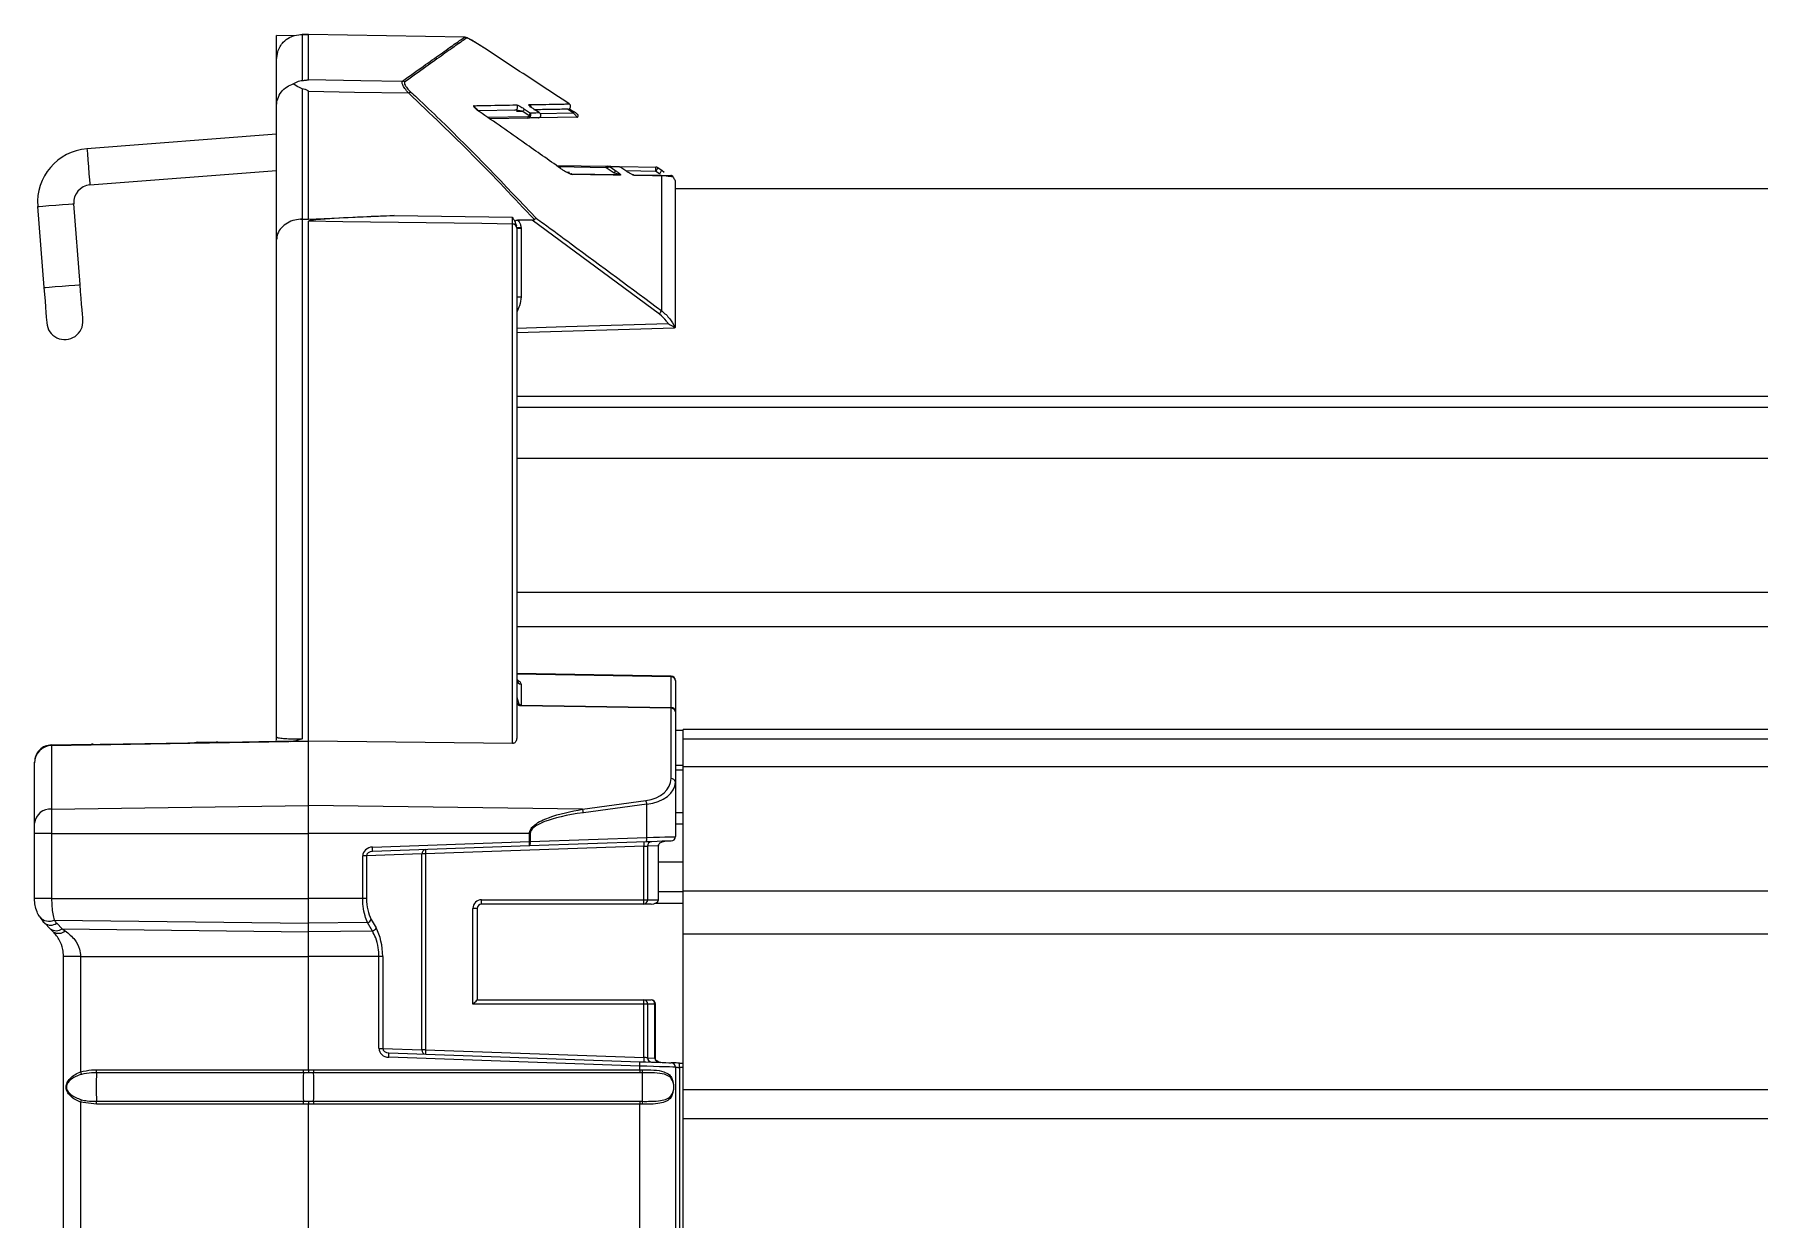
# Model space of a CAD drawing. Extents: x 7 to 135, y 1 to 99.
# Drawn here: x 79.42 to 85.37, y 45.43 to 49.52 of the extents above; entities that cross this region are included whole.
import ezdxf

# ---------------------------------------------------------------- set-up
doc = ezdxf.new("R2010")
doc.units = 0
doc.header["$MEASUREMENT"] = 0
doc.layers.add('OBJECT', color=7, linetype='CONTINUOUS')

msp = doc.modelspace()

# ---------------------------------------------------------------- linework, layer by layer
at = {"layer": 'OBJECT'}
for p, q in [((80.32, 49.5148), (80.257, 49.5159)), ((80.257, 49.457), (80.257, 49.5159)), ((80.367, 49.5198), (80.3453, 49.5194)), ((80.3454, 49.5193), (80.367, 49.5196)), ((80.3454, 49.5193), (80.3454, 49.3613)), ((80.905, 49.5104), (80.367, 49.5198)), ((80.367, 49.5196), (80.367, 49.5198)), ((80.367, 49.3641), (80.367, 49.5196)), ((80.9043, 49.5103), (80.367, 49.5196)), ((80.257, 49.4332), (80.261, 49.4598)), ((80.257, 49.4332), (80.257, 49.457)), ((80.257, 49.2758), (80.257, 49.4332)), ((80.3454, 49.3326), (80.3454, 48.8833)), ((80.367, 48.8834), (80.367, 49.3227)), ((80.257, 48.8127), (80.257, 49.2758)), ((81.0788, 49.2589), (80.955, 49.2567)), ((81.1064, 49.2544), (81.0836, 49.254)), ((81.1282, 49.2397), (81.1064, 49.2544)), ((81.1273, 49.2778), (81.1305, 49.2778)), ((81.2797, 49.2494), (81.2605, 49.2621)), ((81.2608, 49.2621), (81.2607, 49.2621)), ((81.266, 49.2804), (81.2661, 49.2804)), ((80.9847, 49.2342), (81.1233, 49.2367)), ((81.1234, 49.2317), (80.9917, 49.2294)), ((81.1233, 49.2367), (81.1234, 49.2317)), ((81.292, 49.2346), (81.1592, 49.2323)), ((81.1656, 49.2474), (81.2797, 49.2494)), ((80.257, 49.1763), (79.603, 49.1254)), ((79.6127, 49.0008), (80.257, 49.0509)), ((81.2211, 49.0685), (81.3937, 49.0654)), ((81.3936, 49.0604), (81.2284, 49.0633)), ((81.2578, 49.0448), (81.2664, 49.0447)), ((81.271, 49.0396), (81.2711, 49.0396)), ((81.2711, 49.0396), (81.437, 49.0367)), ((81.4209, 49.042), (81.3936, 49.0604)), ((81.4407, 49.0634), (81.4401, 49.0637)), ((81.4437, 49.0646), (81.5645, 49.0625)), ((81.5645, 49.0475), (81.4614, 49.0493)), ((81.485, 49.0358), (81.5799, 49.0342)), ((81.5773, 49.039), (81.5645, 49.0475)), ((81.5724, 49.0599), (81.5852, 49.0514)), ((81.5852, 49.0514), (81.5931, 49.0448)), ((81.5852, 48.5666), (81.5852, 49.0324)), ((81.6249, 49.0286), (81.6249, 49.0286)), ((81.632, 48.511), (81.632, 49.0144)), ((96.649, 48.988), (81.632, 48.988)), ((79.4329, 48.9266), (79.4547, 48.6475)), ((79.5793, 48.6572), (79.5576, 48.9363)), ((80.3393, 48.8828), (80.3402, 48.8829)), ((80.3402, 48.8829), (80.3454, 48.883)), ((80.3454, 48.883), (80.367, 48.8834)), ((80.3454, 48.8833), (80.367, 48.8834)), ((80.3454, 48.883), (80.3454, 47.091)), ((80.367, 48.8834), (80.6626, 48.895)), ((80.367, 47.0829), (80.367, 48.8757)), ((80.6626, 48.895), (81.0702, 48.8895)), ((81.0702, 47.0748), (81.0702, 48.8661)), ((81.085, 48.8531), (81.0838, 48.8601)), ((81.085, 48.8523), (81.085, 48.8531)), ((81.085, 48.8523), (81.085, 47.0928)), ((81.085, 48.8523), (81.0997, 48.8523)), ((81.1384, 48.8796), (81.0878, 48.8799)), ((81.0997, 48.8537), (81.0997, 48.8523)), ((81.0997, 48.8523), (81.0997, 48.6151)), ((81.5773, 48.5558), (81.1384, 48.8796)), ((80.257, 47.0973), (80.257, 48.8127)), ((81.085, 48.6151), (81.0997, 48.6151)), ((81.085, 48.4916), (81.6293, 48.5084)), ((81.63, 48.5092), (81.631, 48.509)), ((95.9417, 48.2717), (81.085, 48.2717)), ((95.941, 48.233), (81.085, 48.233)), ((95.963, 48.058), (81.085, 48.058)), ((96.374, 47.5956), (81.085, 47.5956)), ((96.649, 47.4773), (81.085, 47.4773)), ((81.6172, 47.3066), (81.085, 47.3159)), ((81.6172, 47.3049), (81.085, 47.3138)), ((81.6172, 47.3049), (81.6172, 47.3066)), ((81.6172, 47.1986), (81.6172, 47.3049)), ((81.632, 47.2916), (81.632, 47.2906)), ((81.0997, 47.2796), (81.0997, 47.2068)), ((81.632, 47.2906), (81.632, 47.1843)), ((81.0997, 47.2046), (81.0997, 47.2068)), ((81.0997, 47.2068), (81.6172, 47.1986)), ((81.6172, 47.1964), (81.0997, 47.2046)), ((81.6172, 46.9539), (81.6172, 47.1964)), ((81.632, 47.1843), (81.632, 46.9417)), ((81.659, 47.119), (81.632, 47.119)), ((96.639, 47.1231), (81.659, 47.1231)), ((81.659, 47.0895), (81.659, 47.1231)), ((79.4809, 47.0675), (80.367, 47.0829)), ((79.4809, 47.0699), (79.6191, 47.0724)), ((79.4809, 47.0699), (79.4809, 47.0675)), ((79.4809, 47.0675), (79.4809, 46.8487)), ((79.9507, 47.0759), (79.6528, 47.0707)), ((79.9843, 47.0787), (80.0491, 47.0799)), ((80.252, 47.0812), (80.0828, 47.0783)), ((80.257, 47.0814), (80.252, 47.0812)), ((80.257, 47.0817), (80.257, 47.0814)), ((80.3037, 47.0818), (80.367, 47.0829)), ((80.3154, 47.0827), (80.3037, 47.0818)), ((80.3154, 47.0827), (80.367, 47.0829)), ((80.367, 46.8612), (80.367, 47.0829)), ((81.0702, 47.0748), (80.367, 47.0829)), ((96.639, 47.0895), (81.659, 47.0895)), ((81.659, 46.9946), (81.659, 47.0895)), ((79.422, 47.0078), (79.422, 47.0099)), ((79.422, 46.8002), (79.422, 47.0078)), ((81.659, 46.9993), (81.632, 46.9993)), ((96.639, 46.9946), (81.659, 46.9946)), ((81.659, 46.5655), (81.659, 46.9946)), ((81.659, 46.9832), (81.632, 46.9832)), ((81.632, 46.9417), (81.632, 46.7534)), ((81.3118, 46.8479), (81.5305, 46.8776)), ((79.4809, 46.8487), (80.367, 46.8612)), ((79.4809, 46.8487), (79.4809, 46.7642)), ((80.367, 46.7642), (80.367, 46.8612)), ((81.3118, 46.8479), (80.367, 46.8612)), ((81.5335, 46.8655), (81.3147, 46.8358)), ((81.5335, 46.7504), (81.5335, 46.8655)), ((81.659, 46.8352), (81.632, 46.8352)), ((79.422, 46.7642), (79.422, 46.8002)), ((79.4809, 46.7642), (79.422, 46.7642)), ((79.422, 46.5396), (79.422, 46.7642)), ((79.4809, 46.7642), (79.4809, 46.5396)), ((79.4809, 46.7642), (80.367, 46.7642)), ((81.1288, 46.7642), (80.367, 46.7642)), ((80.367, 46.5396), (80.367, 46.7642)), ((81.1317, 46.7642), (81.1288, 46.7642)), ((81.1288, 46.7363), (81.1288, 46.7642)), ((81.1317, 46.7642), (81.1317, 46.7363)), ((81.632, 46.7978), (81.659, 46.7978)), ((80.5875, 46.7174), (81.1288, 46.7363)), ((81.129, 46.7213), (80.5878, 46.7024)), ((81.5235, 46.7201), (80.7706, 46.6938)), ((81.1288, 46.7363), (81.1317, 46.7363)), ((81.5308, 46.7354), (81.129, 46.7213)), ((81.1317, 46.7363), (81.5335, 46.7504)), ((81.5235, 46.5359), (81.5235, 46.7201)), ((81.5738, 46.7223), (81.5362, 46.721)), ((81.5362, 46.721), (81.5362, 46.5359)), ((81.5738, 46.5359), (81.5738, 46.7223)), ((80.5539, 46.5396), (80.5539, 46.6872)), ((80.5668, 46.6872), (80.5539, 46.6872)), ((80.7578, 46.6938), (80.5668, 46.6872)), ((80.5668, 46.6872), (80.5668, 46.5396)), ((80.7578, 46.018), (80.7578, 46.6938)), ((80.7706, 46.6938), (80.7578, 46.6938)), ((80.7706, 46.6938), (80.7706, 46.018)), ((81.659, 46.6659), (81.5738, 46.6659)), ((79.4809, 46.5396), (79.422, 46.5396)), ((79.4809, 46.5396), (80.367, 46.5396)), ((80.367, 46.4548), (80.367, 46.5396)), ((80.5539, 46.5396), (80.367, 46.5396)), ((80.5668, 46.5396), (80.5539, 46.5396)), ((81.5232, 46.5209), (80.9638, 46.5209)), ((80.964, 46.5359), (81.5235, 46.5359)), ((81.5481, 46.5209), (81.5232, 46.5209)), ((81.5235, 46.5359), (81.5362, 46.5359)), ((81.5362, 46.5359), (81.5738, 46.5359)), ((81.659, 46.523), (81.5611, 46.523)), ((81.659, 46.563), (81.5738, 46.563)), ((96.639, 46.5655), (81.659, 46.5655)), ((81.659, 46.417), (81.659, 46.5655)), ((79.4899, 46.4656), (80.367, 46.4548)), ((80.5834, 46.4679), (80.6, 46.4384)), ((80.934, 46.1759), (80.934, 46.5059)), ((80.9488, 46.5059), (80.934, 46.5059)), ((80.9488, 46.5059), (80.9488, 46.1909)), ((79.4764, 46.4355), (79.4571, 46.4548)), ((79.4985, 46.4548), (79.5177, 46.4355)), ((79.5177, 46.4355), (80.367, 46.4251)), ((79.5177, 46.4355), (79.5282, 46.4283)), ((80.5706, 46.4573), (80.367, 46.4548)), ((80.367, 46.4251), (80.367, 46.4548)), ((80.5872, 46.4278), (80.367, 46.4251)), ((80.367, 46.3402), (80.367, 46.4251)), ((80.5872, 46.4278), (80.5706, 46.4573)), ((96.639, 46.417), (81.659, 46.417)), ((81.659, 45.88), (81.659, 46.417)), ((79.5809, 46.3402), (79.522, 46.3402)), ((79.522, 44.2396), (79.522, 46.3402)), ((79.5809, 46.3402), (80.367, 46.3402)), ((79.5809, 46.3402), (79.5809, 45.9424)), ((80.6099, 46.3402), (80.367, 46.3402)), ((80.367, 45.949), (80.367, 46.3402)), ((80.6228, 46.3402), (80.6099, 46.3402)), ((80.6099, 46.0227), (80.6099, 46.3402)), ((80.6228, 46.3402), (80.6228, 46.0227)), ((81.5235, 46.1759), (80.934, 46.1759)), ((80.9488, 46.1909), (81.5232, 46.1909)), ((81.5232, 46.1909), (81.5481, 46.1909)), ((81.5235, 45.9917), (81.5235, 46.1759)), ((81.5362, 46.1759), (81.5235, 46.1759)), ((81.5362, 46.1759), (81.5362, 45.9908)), ((81.561, 46.1759), (81.5362, 46.1759)), ((81.561, 45.9899), (81.561, 46.1759)), ((81.561, 46.1759), (81.5631, 46.1759)), ((81.5631, 45.9899), (81.5631, 46.1759)), ((80.6099, 46.0227), (80.6228, 46.0227)), ((80.6228, 46.0227), (80.7578, 46.018)), ((81.5092, 45.9622), (80.6435, 45.9924)), ((80.6438, 46.0074), (81.5094, 45.9772)), ((80.7706, 46.018), (80.7578, 46.018)), ((80.7706, 46.018), (81.5235, 45.9917)), ((81.5362, 45.9908), (81.561, 45.9899)), ((81.561, 45.9899), (81.5631, 45.9899)), ((80.3494, 45.9392), (79.6358, 45.9392)), ((79.6359, 45.9491), (80.3495, 45.9491)), ((80.367, 45.9392), (80.3494, 45.9392)), ((80.3495, 45.9491), (80.367, 45.949)), ((80.367, 45.949), (80.3844, 45.9491)), ((80.3846, 45.9392), (80.367, 45.9392)), ((80.3844, 45.9491), (81.5092, 45.9491)), ((81.5093, 45.9392), (80.3846, 45.9392)), ((81.5092, 45.9491), (81.5092, 45.9622)), ((81.5092, 45.9491), (81.5174, 45.9491)), ((81.5182, 45.9393), (81.5093, 45.9392)), ((81.632, 45.9584), (81.632, 44.2396)), ((81.6465, 45.9724), (81.659, 45.972)), ((81.6465, 45.9574), (81.6465, 44.1301)), ((81.659, 45.957), (81.6465, 45.9574)), ((96.639, 45.88), (81.659, 45.88)), ((81.659, 45.78), (81.659, 45.88)), ((79.5809, 45.8374), (79.5809, 45.3424)), ((79.6359, 45.8308), (79.5809, 45.8374)), ((79.6358, 45.8406), (80.3494, 45.8406)), ((80.3495, 45.8308), (79.6359, 45.8308)), ((80.3494, 45.8406), (80.367, 45.8406)), ((80.367, 45.8308), (80.3495, 45.8308)), ((80.367, 45.8406), (80.3846, 45.8406)), ((80.3844, 45.8308), (80.367, 45.8308)), ((80.367, 45.349), (80.367, 45.8308)), ((81.5092, 45.8308), (80.3844, 45.8308)), ((80.3846, 45.8406), (81.5093, 45.8406)), ((81.5092, 45.3491), (81.5092, 45.8308)), ((81.5174, 45.8307), (81.5092, 45.8308)), ((81.5093, 45.8406), (81.5182, 45.8406)), ((96.639, 45.78), (81.659, 45.78)), ((81.659, 45.28), (81.659, 45.78))]:
    msp.add_line(p, q, dxfattribs=at)
at = {"layer": 'OBJECT', "flags": 128}
for points in [[(80.367, 49.3641), (80.547, 49.3613), (80.6915, 49.3591)], [(80.7124, 49.3174), (80.5257, 49.3203), (80.367, 49.3227)], [(80.956, 49.2548), (80.956, 49.2548), (80.9557, 49.2545)], [(81.1064, 49.2544), (81.1074, 49.2558), (81.1083, 49.2571), (81.1091, 49.2584), (81.1099, 49.2595), (81.1106, 49.2605), (81.1112, 49.2614), (81.1116, 49.262), (81.1119, 49.2625)], [(81.1119, 49.2625), (81.1285, 49.2513), (81.1307, 49.2498)], [(81.1621, 49.2504), (81.1455, 49.2615), (81.1432, 49.263)], [(81.2663, 49.2641), (81.2706, 49.2613), (81.2823, 49.2535)], [(81.1282, 49.2397), (81.1289, 49.2394), (81.1295, 49.2391), (81.1302, 49.2388), (81.1308, 49.2385), (81.1313, 49.2383), (81.1318, 49.2381), (81.1321, 49.2379), (81.1324, 49.2378)], [(81.2797, 49.2494), (81.2803, 49.2503), (81.2808, 49.2511), (81.2813, 49.2519), (81.2817, 49.2525), (81.2821, 49.253), (81.2823, 49.2534), (81.2824, 49.2536), (81.2823, 49.2535)], [(79.603, 49.1254), (79.6034, 49.1207), (79.6045, 49.1072), (79.606, 49.087), (79.6079, 49.0631), (79.6097, 49.0393), (79.6113, 49.019), (79.6124, 49.0055), (79.6127, 49.0008)], [(81.3936, 49.0604), (81.3936, 49.0614), (81.3936, 49.0624), (81.3936, 49.0632), (81.3936, 49.064), (81.3936, 49.0646), (81.3937, 49.0651), (81.3937, 49.0653), (81.3937, 49.0654)], [(81.4066, 49.0634), (81.4232, 49.0521), (81.4263, 49.05)], [(81.4209, 49.042), (81.4218, 49.0433), (81.4227, 49.0447), (81.4236, 49.0459), (81.4243, 49.0471), (81.425, 49.0481), (81.4256, 49.0489), (81.426, 49.0496), (81.4263, 49.05)], [(81.4611, 49.0494), (81.4445, 49.0606), (81.4412, 49.0628)], [(81.5773, 49.039), (81.579, 49.0416), (81.5807, 49.0441), (81.5822, 49.0464), (81.5834, 49.0484), (81.5844, 49.0499), (81.585, 49.051), (81.5853, 49.0514), (81.5852, 49.0514)], [(79.4329, 48.9266), (79.4377, 48.927), (79.4512, 48.9281), (79.4714, 48.9296), (79.4953, 48.9315), (79.5191, 48.9333), (79.5393, 48.9349), (79.5528, 48.936), (79.5576, 48.9363)], [(81.0702, 48.8661), (80.965, 48.8676), (80.4851, 48.8741), (80.367, 48.8757)], [(79.4547, 48.6475), (79.4594, 48.6478), (79.4729, 48.6489), (79.4931, 48.6505), (79.517, 48.6523), (79.5408, 48.6542), (79.561, 48.6557), (79.5745, 48.6568), (79.5793, 48.6572)], [(79.4547, 48.6475), (79.4565, 48.6236), (79.4583, 48.6007), (79.4599, 48.5796), (79.4614, 48.5611), (79.4626, 48.5459), (79.4634, 48.5346), (79.464, 48.5277), (79.4642, 48.5253)], [(79.5888, 48.535), (79.5886, 48.5374), (79.5881, 48.5443), (79.5872, 48.5556), (79.586, 48.5708), (79.5846, 48.5893), (79.5829, 48.6104), (79.5811, 48.6333), (79.5793, 48.6572)], [(81.085, 48.5069), (81.2546, 48.5122), (81.6069, 48.5231)], [(81.5235, 46.7201), (81.5266, 46.7203), (81.5295, 46.7205), (81.5321, 46.7207), (81.5344, 46.7209), (81.5362, 46.721)], [(81.6175, 46.7384), (81.6154, 46.7383), (81.6093, 46.7381), (81.5994, 46.7378), (81.586, 46.7373), (81.5697, 46.7367), (81.5511, 46.7361), (81.5308, 46.7354)], [(81.5335, 46.7504), (81.5565, 46.7511), (81.5777, 46.7517), (81.5962, 46.7523), (81.6114, 46.7528), (81.6227, 46.7531), (81.6296, 46.7533), (81.632, 46.7534)], [(79.4868, 46.4251), (79.4833, 46.4286), (79.4798, 46.4321), (79.4764, 46.4355)], [(81.5362, 45.9908), (81.5344, 45.9909), (81.5321, 45.9911), (81.5295, 45.9913), (81.5266, 45.9915), (81.5235, 45.9917)], [(81.632, 45.9584), (81.6296, 45.9585), (81.6227, 45.9587), (81.6114, 45.9591), (81.5961, 45.9595), (81.5776, 45.9601), (81.5563, 45.9608), (81.5332, 45.9615), (81.5092, 45.9622)], [(81.5094, 45.9772), (81.5306, 45.9765), (81.5509, 45.9757), (81.5696, 45.9751), (81.586, 45.9745), (81.5994, 45.9741), (81.6093, 45.9737), (81.6154, 45.9735), (81.6175, 45.9734)], [(81.6465, 45.9724), (81.6408, 45.9726), (81.6353, 45.9728), (81.6303, 45.973), (81.6259, 45.9731), (81.6223, 45.9732), (81.6197, 45.9733), (81.6181, 45.9734), (81.6175, 45.9734)], [(81.632, 45.9584), (81.6323, 45.9584), (81.6331, 45.9584), (81.6344, 45.9583), (81.6362, 45.9581), (81.6384, 45.958), (81.6409, 45.9578), (81.6436, 45.9576), (81.6465, 45.9574)]]:
    msp.add_lwpolyline(points, dxfattribs=at)
at = {"layer": 'OBJECT'}
for centre, radius, start, end in [((80.904, 49.4953), 0.015, 56.4692, 88.55947), ((80.6903, 49.3441), 0.015, 52.70192, 85.41635), ((80.7229, 49.3056), 0.0158, 99.65545, 131.8442), ((80.931, 49.2664), 0.0105, 1.52601, 47.81151), ((81.0779, 49.269), 0.0101, 275.24044, 52.23637), ((81.2604, 49.2721), 0.01, 272.06015, 55.8276), ((81.2606, 49.2721), 0.01, 271.01721, 56.68513), ((79.6174, 48.941), 0.185, 94.44673, 184.44673), ((81.2709, 49.0316), 0.008, 46.66683, 88.43984), ((81.3988, 49.0629), 0.00258, 3.11674, 71.15918), ((81.4368, 49.0281), 0.00855, 50.32002, 88.73012), ((81.4848, 49.0271), 0.00876, 51.46447, 88.78812), ((81.5642, 49.0475), 0.015, 56.49712, 89), ((81.3541, 49.055), 0.2105, 357.95807, 2.04193), ((81.3776, 49.1761), 0.2268, 325.46016, 329.21416), ((81.5798, 49.025), 0.00923, 53.82809, 88.88143), ((81.6163, 49.0236), 0.00996, 29.98168, 88.95861), ((81.6163, 49.0236), 0.00999, 30.15131, 89.00471), ((79.6174, 48.941), 0.06, 94.44673, 184.44673), ((81.0706, 48.8518), 0.0144, 5.48365, 91.56529), ((81.3172, 43.1892), 5.6687, 92.19942, 92.34834), ((81.1315, 48.8905), 0.5574, 323.10693, 324.48223), ((79.5265, 48.5302), 0.0625, 184.44673, 4.44673), ((81.0996, 47.2943), 0.0147, 181.30042, 270.29403), ((81.617, 47.2916), 0.015, 0, 89), ((81.6173, 47.2903), 0.0147, 1.3004, 90.30317), ((81.5125, 47.1975), 0.1047, 359.39833, 0.60167), ((81.6173, 47.184), 0.0147, 1.3004, 90.30317), ((81.6183, 47.1827), 0.0137, 6.5368, 94.54098), ((81.6183, 46.9402), 0.0137, 6.5368, 94.54098), ((81.4845, 46.8601), 0.0493, 6.23131, 20.78216), ((79.4766, 46.7939), 0.055, 85.46204, 173.46516), ((81.2658, 46.8304), 0.0492, 6.23639, 20.79804), ((80.3726, 46.7062), 0.2152, 359.00848, 3.00036), ((80.7718, 46.6948), 0.0141, 95.94553, 183.98425), ((80.9866, 46.7051), 0.2162, 179.01743, 182.99143), ((80.9138, 46.7251), 0.2152, 359.0085, 3.00034), ((81.1119, 46.7321), 0.0202, 327.8712, 12.04914), ((81.7394, 46.7314), 0.2162, 179.01743, 182.99143), ((81.5137, 46.7461), 0.0202, 327.86358, 12.05676), ((81.5502, 46.7221), 0.014, 96.25185, 184.2487), ((81.617, 46.7534), 0.015, 272, 0), ((80.964, 46.5059), 0.03, 90, 180), ((80.9638, 46.5059), 0.015, 90, 180), ((80.7506, 46.5321), 0.2134, 356.99117, 1.01913), ((81.3076, 46.5322), 0.216, 357.00573, 0.98665), ((81.5222, 46.535), 0.0141, 274.39216, 3.81842), ((79.4722, 46.5046), 0.0428, 221.12705, 294.44567), ((79.542, 46.5396), 0.12, 211.78932, 225), ((79.5409, 46.4972), 0.06, 211.78932, 225), ((80.5653, 46.4768), 0.0202, 285.12201, 333.9007), ((79.4778, 46.4847), 0.0364, 235.32977, 304.6881), ((79.497, 46.4654), 0.0364, 235.32879, 304.68908), ((79.5053, 46.4559), 0.0359, 239.14723, 309.68394), ((80.5819, 46.4473), 0.0202, 285.13634, 333.89741), ((81.3076, 46.1796), 0.216, 359.0133, 2.99432), ((81.5222, 46.1769), 0.0141, 356.181, 85.60842), ((81.5481, 46.1759), 0.015, 0, 90), ((81.547, 46.1769), 0.0141, 356.18155, 85.59763), ((80.4275, 46.0037), 0.2163, 357.01793, 0.99117), ((80.7718, 46.017), 0.0141, 176.01555, 264.05411), ((80.9866, 46.0067), 0.2162, 177.00863, 180.98254), ((81.7394, 45.9804), 0.2162, 177.00863, 180.98254), ((81.5502, 45.9898), 0.014, 175.75124, 263.74876), ((79.2905, 45.842), 0.3073, 17.36594, 19.08404), ((81.081, 45.8899), 1.4461, 178.04627, 181.95373), ((79.4288, 45.9472), 0.2072, 357.79088, 0.51835), ((81.7946, 45.8899), 1.4461, 178.04627, 181.95373), ((80.1502, 45.9471), 0.1993, 357.73729, 0.57194), ((80.5916, 45.9472), 0.2072, 179.48165, 182.20912), ((78.9393, 45.8899), 1.4461, 358.04627, 1.95373), ((81.2965, 45.9734), 0.213, 356.98756, 1.02154), ((81.7085, 45.9471), 0.1993, 179.42806, 182.26271), ((81.5603, 45.9476), 0.0429, 178.02653, 191.27238), ((80.0809, 45.8899), 1.4381, 358.03383, 1.96617), ((81.617, 45.9584), 0.015, 0, 88), ((81.5386, 45.9649), 0.1081, 356.02568, 3.97432), ((81.577, 45.8899), 0.05, 324.24294, 35.8098), ((79.2907, 45.9378), 0.3071, 340.91556, 342.63445), ((79.4288, 45.8326), 0.2072, 359.48169, 2.20904), ((80.1502, 45.8327), 0.1993, 359.4281, 2.26264), ((80.5916, 45.8326), 0.2072, 177.79096, 180.51831), ((81.7085, 45.8327), 0.1993, 177.73736, 180.5719), ((81.5603, 45.8322), 0.0429, 168.72747, 181.97362)]:
    msp.add_arc(centre, radius, start, end, dxfattribs=at)
for centre, major_axis, ratio, start_param, end_param in [((80.347, 48.7095), (-0.0018, 0.1738), 0.51772, 6.280239, 6.348687), ((81.1, 47.247), (0.0002, 0.0402), 0.373218, 1.584582, 2.635626), ((81.1002, 47.2591), (0.0004, 0.0545), 0.550206, 2.620432, 2.634383), ((79.482, 47.0078), (0.06, 0), 0.995217, 1.58825, 3.141593), ((79.6371, 47.0577), (0.0231, -0.0126), 0.325231, 2.083927, 2.62324), ((79.9668, 47.0634), (0.0226, 0.0134), 0.325231, 0.518351, 1.057579), ((80.0671, 47.0652), (0.0231, -0.0126), 0.325231, 2.084033, 2.62324), ((81.5072, 46.9562), (0.1099, -0.005), 0.725828, 4.958963, 6.316306), ((81.507, 46.9441), (0.125, -0.004), 0.638968, 4.946351, 6.303694), ((81.5232, 46.7642), (0.3916, 0), 0.216052, 2.1323, 3.141593), ((80.5886, 46.6875), (0.0346, 0.0012), 0.866033, 1.571978, 3.112246), ((80.5883, 46.6875), (0.0215, 0.0007), 0.696919, 1.571721, 3.111989), ((81.5909, 46.7225), (0.0171, 0.0006), 0.874619, 3.007631, 3.110068), ((80.6227, 46.5396), (0, 0.1008), 0.554335, 1.570796, 2.36306), ((81.5481, 46.5359), (0.0257, 0), 0.583139, 4.712389, 6.283185), ((80.5463, 46.3402), (0, 0.1379), 0.554335, 4.712389, 5.504652), ((80.9338, 46.1759), (0.015, 0.015), 0.008727, 4.721116, 6.274459), ((80.6446, 46.0224), (0.0346, -0.0012), 0.866033, 3.170939, 4.711207), ((80.6443, 46.0224), (0.0215, -0.0007), 0.696919, 3.171197, 4.711464), ((81.5824, 45.9897), (0.0213, -0.0008), 0.703821, 3.172793, 4.713361)]:
    msp.add_ellipse(centre, major_axis=major_axis, ratio=ratio, start_param=start_param, end_param=end_param, dxfattribs=at)
for points, knots in [([(80.261, 49.4598), (80.2634, 49.4661), (80.2682, 49.4786), (80.282, 49.4964), (80.3037, 49.5127), (80.3266, 49.519), (80.3415, 49.5194), (80.3453, 49.5193), (80.3454, 49.5193)], [0, 0, 0, 0, 0.1547584, 0.3085322, 0.5522502, 0.8871384, 0.9970962, 1, 1, 1, 1]), ([(80.6915, 49.3591), (80.7159, 49.3767), (80.7647, 49.4118), (80.8238, 49.4537), (80.8725, 49.488), (80.8937, 49.5029), (80.9043, 49.5103)], [0, 0, 0, 0, 0.248511, 0.49701, 0.74851, 1, 1, 1, 1]), ([(80.9122, 49.5078), (80.9018, 49.5004), (80.8808, 49.4857), (80.8325, 49.4516), (80.7734, 49.4096), (80.7241, 49.3739), (80.6994, 49.3561)], [0, 0, 0, 0, 0.248431, 0.496871, 0.748429, 1, 1, 1, 1]), ([(80.9739, 49.4722), (80.9708, 49.4743), (80.9576, 49.4831), (80.9375, 49.4954), (80.9194, 49.5056), (80.9119, 49.509), (80.9072, 49.5104), (80.9043, 49.5103), (80.9031, 49.5103)], [0, 0, 0, 0, 0.12104, 0.522549, 0.779851, 0.901369, 0.958416, 1, 1, 1, 1]), ([(80.9739, 49.4723), (80.9657, 49.4775), (80.9502, 49.4875), (80.9311, 49.4989), (80.9194, 49.5053), (80.9138, 49.5078), (80.9127, 49.5078), (80.9122, 49.5078)], [0, 0, 0, 0, 0.336907, 0.637039, 0.808176, 0.916139, 1, 1, 1, 1]), ([(81.266, 49.2804), (81.2332, 49.3019), (81.1359, 49.3659), (81.0385, 49.4298), (80.9739, 49.4723)], [0, 0, 0, 0, 0.33666, 1, 1, 1, 1]), ([(80.257, 49.2758), (80.257, 49.2759), (80.257, 49.2834), (80.2596, 49.2995), (80.2716, 49.3217), (80.2907, 49.34), (80.307, 49.347), (80.3145, 49.3502)], [0, 0, 0, 0, 0.00387, 0.2411024, 0.519796, 0.7782584, 1, 1, 1, 1]), ([(80.3145, 49.3502), (80.3202, 49.3532), (80.3288, 49.3576), (80.3393, 49.3606), (80.3443, 49.3612), (80.3454, 49.3613)], [0, 0, 0, 0, 0.60342, 0.908941, 1, 1, 1, 1]), ([(80.3454, 49.3326), (80.3423, 49.3339), (80.3304, 49.3388), (80.3212, 49.3454), (80.3145, 49.3502)], [0, 0, 0, 0, 0.262267, 1, 1, 1, 1]), ([(80.3454, 49.3613), (80.348, 49.3615), (80.3525, 49.3618), (80.358, 49.3624), (80.3621, 49.3629), (80.3648, 49.3633), (80.3663, 49.3637), (80.3669, 49.3639), (80.367, 49.3641), (80.367, 49.3641)], [0, 0, 0, 0, 0.3217019, 0.5413701, 0.6931378, 0.8521132, 0.9158647, 0.9689662, 1, 1, 1, 1]), ([(80.367, 49.3227), (80.3669, 49.3231), (80.3668, 49.3239), (80.3657, 49.3253), (80.3618, 49.328), (80.3546, 49.3304), (80.3483, 49.3319), (80.3454, 49.3326)], [0, 0, 0, 0, 0.047461, 0.109272, 0.225816, 0.646285, 1, 1, 1, 1]), ([(80.7124, 49.3174), (80.7076, 49.323), (80.6989, 49.3332), (80.6914, 49.3458), (80.6887, 49.3547), (80.6905, 49.3577), (80.6915, 49.3591)], [0, 0, 0, 0, 0.310494, 0.568554, 0.784349, 1, 1, 1, 1]), ([(80.6994, 49.3561), (80.6984, 49.3549), (80.6966, 49.3524), (80.6993, 49.3449), (80.707, 49.3342), (80.7155, 49.3258), (80.7203, 49.3212)], [0, 0, 0, 0, 0.210462, 0.421165, 0.679148, 1, 1, 1, 1]), ([(81.1457, 48.8815), (81.0759, 48.9558), (80.9362, 49.1045), (80.787, 49.2464), (80.7124, 49.3174)], [0, 0, 0, 0, 0.499626, 1, 1, 1, 1]), ([(80.7203, 49.3212), (80.727, 49.3148), (80.7608, 49.283), (80.9094, 49.1415), (81.0435, 49.0006), (81.1521, 48.8864)], [0, 0, 0, 0, 0.045191, 0.225954, 1, 1, 1, 1]), ([(80.938, 49.2742), (80.9375, 49.2741), (80.9363, 49.274), (80.9361, 49.2727), (80.9371, 49.2706), (80.9399, 49.2673), (80.9461, 49.2616), (80.952, 49.2572), (80.9557, 49.2545)], [0, 0, 0, 0, 0.105686, 0.211953, 0.310189, 0.443908, 0.64924, 1, 1, 1, 1]), ([(80.938, 49.2742), (80.9411, 49.2743), (80.9562, 49.2746), (81.008, 49.2755), (81.0513, 49.2763), (81.0841, 49.277)], [0, 0, 0, 0, 0.057285, 0.286437, 1, 1, 1, 1]), ([(80.9561, 49.2549), (80.954, 49.2563), (80.9496, 49.2594), (80.9445, 49.2637), (80.9412, 49.2669), (80.9402, 49.2681), (80.94, 49.2684), (80.9401, 49.2683), (80.9401, 49.2683)], [0, 0, 0, 0, 0.305319, 0.651118, 0.853137, 0.946367, 0.998313, 1, 1, 1, 1]), ([(81.2359, 49.0581), (81.1946, 49.0871), (81.1013, 49.1527), (81.0078, 49.2181), (80.9557, 49.2545)], [0, 0, 0, 0, 0.44271, 1, 1, 1, 1]), ([(81.1064, 49.2544), (81.1022, 49.2552), (81.0953, 49.2567), (81.087, 49.258), (81.0819, 49.2587), (81.0797, 49.2588), (81.0788, 49.2589)], [0, 0, 0, 0, 0.449939, 0.736989, 0.88839, 1, 1, 1, 1]), ([(81.0841, 49.277), (81.085, 49.2768), (81.0868, 49.2765), (81.0921, 49.2742), (81.1005, 49.2698), (81.1076, 49.2652), (81.1119, 49.2625)], [0, 0, 0, 0, 0.14682, 0.307864, 0.583686, 1, 1, 1, 1]), ([(81.1265, 49.2768), (81.1265, 49.2771), (81.1264, 49.2776), (81.127, 49.2777), (81.1273, 49.2778)], [0, 0, 0, 0, 0.502883, 1, 1, 1, 1]), ([(81.1283, 49.2745), (81.1279, 49.275), (81.127, 49.2759), (81.1267, 49.2765), (81.1265, 49.2768)], [0, 0, 0, 0, 0.505819, 1, 1, 1, 1]), ([(81.1265, 49.2768), (81.1272, 49.2764), (81.1286, 49.2756), (81.1301, 49.2734), (81.131, 49.271), (81.1307, 49.2693), (81.1307, 49.2688)], [0, 0, 0, 0, 0.234591, 0.512961, 0.832422, 1, 1, 1, 1]), ([(81.1273, 49.2778), (81.128, 49.2773), (81.1296, 49.2762), (81.1313, 49.2737), (81.1324, 49.271), (81.1323, 49.2693), (81.1322, 49.2687)], [0, 0, 0, 0, 0.236901, 0.518217, 0.834728, 1, 1, 1, 1]), ([(81.1353, 49.2686), (81.134, 49.2696), (81.1313, 49.2717), (81.1293, 49.2736), (81.1283, 49.2745)], [0, 0, 0, 0, 0.497686, 1, 1, 1, 1]), ([(81.1283, 49.2745), (81.1288, 49.2742), (81.1299, 49.2736), (81.1309, 49.2719), (81.1315, 49.27), (81.1312, 49.2687), (81.1311, 49.2682)], [0, 0, 0, 0, 0.249079, 0.534534, 0.839388, 1, 1, 1, 1]), ([(81.1305, 49.2778), (81.1317, 49.2779), (81.142, 49.2781), (81.1873, 49.2789), (81.2326, 49.2798), (81.2602, 49.2803), (81.266, 49.2804)], [0, 0, 0, 0, 0.020101, 0.181177, 0.826231, 1, 1, 1, 1]), ([(81.1344, 49.2691), (81.1344, 49.2693), (81.1346, 49.2706), (81.1341, 49.2729), (81.1328, 49.2758), (81.1313, 49.2771), (81.1305, 49.2778)], [0, 0, 0, 0, 0.072222, 0.381488, 0.690752, 1, 1, 1, 1]), ([(81.1432, 49.263), (81.1406, 49.2649), (81.1379, 49.2667), (81.1353, 49.2686), (81.1353, 49.2686)], [0, 0, 0, 0, 0.991979, 1, 1, 1, 1]), ([(81.2607, 49.2621), (81.2431, 49.2618), (81.212, 49.2612), (81.1644, 49.2604), (81.1437, 49.26)], [0, 0, 0, 0, 0.566205, 1, 1, 1, 1]), ([(81.2921, 49.2347), (81.2925, 49.2347), (81.2934, 49.2347), (81.2949, 49.2354), (81.2962, 49.2366), (81.297, 49.2383), (81.2972, 49.2399), (81.297, 49.2413), (81.2965, 49.2424), (81.2958, 49.2434), (81.2947, 49.2446), (81.2922, 49.2466), (81.2872, 49.2504), (81.2829, 49.2532), (81.2803, 49.2549)], [0, 0, 0, 0, 0.0360665, 0.0866018, 0.142299, 0.2023183, 0.2493076, 0.2900457, 0.3277598, 0.365838, 0.4131645, 0.5432599, 0.7266149, 1, 1, 1, 1]), ([(81.1233, 49.2367), (81.1239, 49.2367), (81.1252, 49.2369), (81.1269, 49.2379), (81.1278, 49.239), (81.1281, 49.2396), (81.1282, 49.2397)], [0, 0, 0, 0, 0.318775, 0.638214, 0.944472, 1, 1, 1, 1]), ([(81.1234, 49.2317), (81.1246, 49.2318), (81.127, 49.2321), (81.1301, 49.2341), (81.1318, 49.2363), (81.1323, 49.2376), (81.1324, 49.2378)], [0, 0, 0, 0, 0.313719, 0.63197, 0.942908, 1, 1, 1, 1]), ([(81.1587, 49.2323), (81.1544, 49.2322), (81.1429, 49.232), (81.1309, 49.2318), (81.1234, 49.2317)], [0, 0, 0, 0, 0.378402, 1, 1, 1, 1]), ([(81.1282, 49.2397), (81.1286, 49.2405), (81.1294, 49.242), (81.1303, 49.2445), (81.1309, 49.2469), (81.131, 49.2485), (81.1308, 49.2493), (81.1308, 49.2495), (81.1307, 49.2496), (81.1307, 49.2497), (81.1307, 49.2497), (81.1307, 49.2497), (81.1307, 49.2498), (81.1307, 49.2498)], [0, 0, 0, 0, 0.177165, 0.37817, 0.602217, 0.860542, 0.921391, 0.955495, 0.974755, 0.985659, 0.988705, 0.990724, 1, 1, 1, 1]), ([(81.1307, 49.2498), (81.1375, 49.2499), (81.1482, 49.2501), (81.1584, 49.2503), (81.1621, 49.2504)], [0, 0, 0, 0, 0.636488, 1, 1, 1, 1]), ([(81.1324, 49.2378), (81.1327, 49.2385), (81.1333, 49.2402), (81.1335, 49.243), (81.1331, 49.246), (81.1322, 49.248), (81.1313, 49.2491), (81.1311, 49.2494), (81.1309, 49.2496), (81.1308, 49.2496), (81.1308, 49.2497), (81.1307, 49.2497), (81.1307, 49.2498), (81.1307, 49.2498)], [0, 0, 0, 0, 0.177181, 0.378145, 0.60219, 0.860527, 0.921382, 0.955449, 0.974729, 0.985702, 0.988718, 0.990769, 1, 1, 1, 1]), ([(81.1587, 49.2323), (81.1599, 49.2324), (81.1624, 49.2327), (81.1643, 49.2341), (81.1653, 49.2349)], [0, 0, 0, 0, 0.49755, 1, 1, 1, 1]), ([(81.1653, 49.2349), (81.1658, 49.2354), (81.1668, 49.2364), (81.1677, 49.2383), (81.1682, 49.2407), (81.1678, 49.2439), (81.1663, 49.2468), (81.1644, 49.2487), (81.1633, 49.2496), (81.1628, 49.25), (81.1624, 49.2502), (81.1623, 49.2503), (81.1622, 49.2503), (81.1621, 49.2504)], [0, 0, 0, 0, 0.109506, 0.21916, 0.341374, 0.502151, 0.736128, 0.872147, 0.934208, 0.965691, 0.982083, 0.993424, 1, 1, 1, 1]), ([(81.292, 49.2346), (81.2921, 49.2346), (81.2923, 49.2347), (81.2922, 49.2352), (81.2914, 49.2365), (81.2898, 49.2386), (81.2868, 49.2421), (81.2832, 49.2458), (81.2805, 49.2486), (81.2797, 49.2494)], [0, 0, 0, 0, 0.048167, 0.1656961, 0.2786872, 0.4310618, 0.5736869, 0.8790935, 1, 1, 1, 1]), ([(81.2359, 49.0581), (81.2389, 49.056), (81.2476, 49.0501), (81.2599, 49.0432), (81.2709, 49.0383), (81.2748, 49.0377), (81.2764, 49.0374)], [0, 0, 0, 0, 0.212236, 0.61217, 0.848354, 1, 1, 1, 1]), ([(81.4423, 49.0347), (81.4395, 49.0348), (81.4256, 49.035), (81.3737, 49.0358), (81.3186, 49.0367), (81.2764, 49.0374)], [0, 0, 0, 0, 0.05507, 0.275368, 1, 1, 1, 1]), ([(81.3936, 49.0604), (81.3944, 49.0607), (81.3966, 49.0615), (81.3993, 49.0623), (81.401, 49.0629), (81.4014, 49.063)], [0, 0, 0, 0, 0.2891923, 0.8204379, 1, 1, 1, 1]), ([(81.3937, 49.0654), (81.3954, 49.0654), (81.3974, 49.0654), (81.3993, 49.0653), (81.3996, 49.0653)], [0, 0, 0, 0, 0.828241, 1, 1, 1, 1]), ([(81.3996, 49.0653), (81.3997, 49.0653), (81.4011, 49.0653), (81.4031, 49.0649), (81.405, 49.0642), (81.4058, 49.0638), (81.4062, 49.0636), (81.4064, 49.0635), (81.4065, 49.0634), (81.4066, 49.0634), (81.4066, 49.0634)], [0, 0, 0, 0, 0.039595, 0.574268, 0.784712, 0.888699, 0.94208, 0.969956, 0.982728, 1, 1, 1, 1]), ([(81.3996, 49.0653), (81.4063, 49.0652), (81.419, 49.065), (81.431, 49.0648), (81.4368, 49.0647)], [0, 0, 0, 0, 0.525643, 1, 1, 1, 1]), ([(81.4014, 49.063), (81.4015, 49.0631), (81.4026, 49.0634), (81.404, 49.0637), (81.4054, 49.0636), (81.406, 49.0635), (81.4063, 49.0634), (81.4065, 49.0634), (81.4065, 49.0634), (81.4066, 49.0634), (81.4066, 49.0634)], [0, 0, 0, 0, 0.039423, 0.573673, 0.784182, 0.888548, 0.942056, 0.969841, 0.982714, 1, 1, 1, 1]), ([(81.4412, 49.0628), (81.4358, 49.0629), (81.4245, 49.0631), (81.4127, 49.0633), (81.4066, 49.0634)], [0, 0, 0, 0, 0.4845814, 1, 1, 1, 1]), ([(81.437, 49.0367), (81.4372, 49.0367), (81.4376, 49.0367), (81.4379, 49.0367), (81.438, 49.0368), (81.438, 49.037), (81.4377, 49.0371), (81.437, 49.0375), (81.4337, 49.0387), (81.4281, 49.0402), (81.4231, 49.0414), (81.4209, 49.042)], [0, 0, 0, 0, 0.04192, 0.06429, 0.082612, 0.101028, 0.122133, 0.157032, 0.258627, 0.664212, 1, 1, 1, 1]), ([(81.4263, 49.05), (81.4296, 49.0477), (81.4347, 49.0441), (81.4401, 49.0396), (81.4424, 49.0371), (81.4433, 49.0357), (81.4433, 49.0348), (81.4426, 49.0348), (81.4423, 49.0347)], [0, 0, 0, 0, 0.386624, 0.595875, 0.724493, 0.811142, 0.905823, 1, 1, 1, 1]), ([(81.4368, 49.0647), (81.4373, 49.0646), (81.4383, 49.0646), (81.4395, 49.0641), (81.4403, 49.0636), (81.4407, 49.0633), (81.441, 49.0631), (81.4411, 49.0629), (81.4411, 49.0629), (81.4412, 49.0628), (81.4412, 49.0628), (81.4412, 49.0628)], [0, 0, 0, 0, 0.296451, 0.614611, 0.783102, 0.87714, 0.930052, 0.960267, 0.975482, 0.98014, 1, 1, 1, 1]), ([(81.4407, 49.0634), (81.4408, 49.0634), (81.441, 49.0633), (81.4411, 49.0631), (81.4412, 49.063), (81.4412, 49.0629), (81.4412, 49.0629), (81.4412, 49.0628), (81.4412, 49.0628), (81.4412, 49.0628)], [0, 0, 0, 0, 0.405102, 0.662727, 0.8083, 0.890917, 0.933006, 0.945314, 1, 1, 1, 1]), ([(81.4902, 49.0339), (81.49, 49.034), (81.4892, 49.034), (81.4866, 49.0349), (81.4814, 49.0372), (81.4726, 49.042), (81.4653, 49.0467), (81.4611, 49.0494)], [0, 0, 0, 0, 0.038585, 0.160834, 0.320219, 0.601395, 1, 1, 1, 1]), ([(81.5852, 49.0324), (81.5832, 49.0324), (81.5731, 49.0326), (81.5438, 49.0331), (81.5121, 49.0336), (81.4902, 49.0339)], [0, 0, 0, 0, 0.072108, 0.360569, 1, 1, 1, 1]), ([(81.5799, 49.0342), (81.5887, 49.034), (81.6065, 49.0337), (81.6131, 49.0336), (81.6165, 49.0335)], [0, 0, 0, 0, 0.496456, 1, 1, 1, 1]), ([(81.6249, 49.0286), (81.6243, 49.0287), (81.6211, 49.0291), (81.6128, 49.0302), (81.5956, 49.0316), (81.5852, 49.0324)], [0, 0, 0, 0, 0.088988, 0.445034, 1, 1, 1, 1]), ([(81.632, 49.0144), (81.6304, 49.018), (81.6282, 49.0228), (81.6256, 49.0274), (81.6249, 49.0286)], [0, 0, 0, 0, 0.7452734, 1, 1, 1, 1]), ([(80.3393, 48.8828), (80.3303, 48.8816), (80.3116, 48.879), (80.287, 48.8668), (80.2678, 48.8489), (80.2586, 48.83), (80.257, 48.8175), (80.257, 48.8128), (80.257, 48.8127)], [0, 0, 0, 0, 0.198898, 0.413942, 0.633705, 0.862959, 0.996334, 1, 1, 1, 1]), ([(80.6626, 48.895), (80.6204, 48.8933), (80.5355, 48.8898), (80.4396, 48.8848), (80.3842, 48.8799), (80.3706, 48.8776), (80.3678, 48.8765), (80.3671, 48.8761), (80.367, 48.8758), (80.367, 48.8757)], [0, 0, 0, 0, 0.423313, 0.852654, 0.960453, 0.987769, 0.994063, 0.997437, 1, 1, 1, 1]), ([(81.0702, 48.8661), (81.0702, 48.8665), (81.0703, 48.8698), (81.0703, 48.877), (81.0703, 48.886), (81.0702, 48.8895)], [0, 0, 0, 0, 0.0704415, 0.6400838, 1, 1, 1, 1]), ([(81.0702, 48.8895), (81.0703, 48.8894), (81.0721, 48.8862), (81.0778, 48.8768), (81.0814, 48.8668), (81.0838, 48.8601)], [0, 0, 0, 0, 0.008352, 0.336112, 1, 1, 1, 1]), ([(81.0838, 48.8601), (81.0833, 48.8622), (81.0823, 48.8657), (81.0808, 48.8701), (81.0799, 48.8732), (81.0797, 48.8755), (81.0802, 48.877), (81.0812, 48.8783), (81.0831, 48.8793), (81.0855, 48.8798), (81.0872, 48.8798), (81.0878, 48.8799)], [0, 0, 0, 0, 0.258552, 0.428135, 0.561804, 0.642324, 0.698951, 0.755904, 0.823315, 0.930971, 1, 1, 1, 1]), ([(81.0878, 48.8799), (81.0897, 48.8778), (81.0939, 48.8733), (81.0983, 48.8643), (81.0992, 48.8573), (81.0997, 48.8537)], [0, 0, 0, 0, 0.287554, 0.628252, 1, 1, 1, 1]), ([(81.1384, 48.8796), (81.1395, 48.8796), (81.1417, 48.8797), (81.1443, 48.8804), (81.1454, 48.8813), (81.1457, 48.8815)], [0, 0, 0, 0, 0.416668, 0.838074, 1, 1, 1, 1]), ([(81.1457, 48.8815), (81.1468, 48.8826), (81.1491, 48.8846), (81.1511, 48.8859), (81.1519, 48.8864), (81.1521, 48.8864), (81.1521, 48.8864)], [0, 0, 0, 0, 0.4574973, 0.9146238, 0.9797345, 1, 1, 1, 1]), ([(81.1521, 48.8864), (81.1602, 48.8805), (81.2005, 48.851), (81.3453, 48.7449), (81.4813, 48.6439), (81.5852, 48.5666)], [0, 0, 0, 0, 0.0557176, 0.2785983, 1, 1, 1, 1]), ([(81.0997, 48.6151), (81.0988, 48.6047), (81.0971, 48.5862), (81.0887, 48.5697), (81.085, 48.5624)], [0, 0, 0, 0, 0.561363, 1, 1, 1, 1]), ([(81.6069, 48.5231), (81.6052, 48.5258), (81.5972, 48.5382), (81.5861, 48.5481), (81.5773, 48.5558)], [0, 0, 0, 0, 0.214779, 1, 1, 1, 1]), ([(81.5852, 48.5666), (81.595, 48.5581), (81.6134, 48.542), (81.6254, 48.5202), (81.6299, 48.5095), (81.63, 48.5092)], [0, 0, 0, 0, 0.5293804, 0.9865092, 1, 1, 1, 1]), ([(81.6069, 48.5231), (81.607, 48.5231), (81.6095, 48.5217), (81.6152, 48.5185), (81.6223, 48.5142), (81.6277, 48.5108), (81.6293, 48.5097), (81.63, 48.5092)], [0, 0, 0, 0, 0.005372, 0.277621, 0.636344, 0.845815, 1, 1, 1, 1]), ([(81.6313, 48.5089), (81.6316, 48.5092), (81.6319, 48.5096), (81.632, 48.5107), (81.632, 48.511)], [0, 0, 0, 0, 0.719365, 1, 1, 1, 1]), ([(81.0845, 47.2957), (81.0886, 47.2932), (81.0967, 47.288), (81.0987, 47.2824), (81.0997, 47.2796)], [0, 0, 0, 0, 0.493438, 1, 1, 1, 1]), ([(81.0853, 47.2116), (81.0866, 47.2119), (81.0892, 47.2126), (81.0914, 47.2121), (81.0925, 47.2119)], [0, 0, 0, 0, 0.499941, 1, 1, 1, 1]), ([(81.0997, 47.2046), (81.0989, 47.2047), (81.0971, 47.2048), (81.094, 47.2056), (81.0895, 47.2077), (81.087, 47.2101), (81.0853, 47.2116)], [0, 0, 0, 0, 0.134621, 0.268862, 0.529225, 1, 1, 1, 1]), ([(81.0925, 47.2119), (81.0931, 47.2111), (81.0941, 47.2097), (81.0959, 47.2081), (81.0975, 47.2072), (81.0987, 47.2069), (81.0994, 47.2068), (81.0997, 47.2068)], [0, 0, 0, 0, 0.398773, 0.696287, 0.853681, 0.93006, 1, 1, 1, 1]), ([(79.4809, 47.0699), (79.4732, 47.0689), (79.4577, 47.0669), (79.4382, 47.053), (79.4246, 47.0333), (79.4229, 47.0177), (79.422, 47.01)], [0, 0, 0, 0, 0.249996, 0.500006, 0.750006, 1, 1, 1, 1]), ([(79.6528, 47.0707), (79.6521, 47.0707), (79.6506, 47.0707), (79.6471, 47.0706), (79.6431, 47.0705), (79.6389, 47.0704), (79.635, 47.0704), (79.6319, 47.0703), (79.6299, 47.0704), (79.6295, 47.0704), (79.6294, 47.0704)], [0, 0, 0, 0, 0.127104, 0.254165, 0.381205, 0.508229, 0.635177, 0.762152, 0.889216, 1, 1, 1, 1]), ([(79.9741, 47.0764), (79.9739, 47.0764), (79.9736, 47.0764), (79.9713, 47.0763), (79.968, 47.0762), (79.9641, 47.0761), (79.9599, 47.076), (79.9559, 47.076), (79.9527, 47.0759), (79.9513, 47.0759), (79.9507, 47.0759)], [0, 0, 0, 0, 0.127205, 0.254389, 0.381573, 0.508646, 0.635618, 0.762539, 0.889522, 1, 1, 1, 1]), ([(80.0828, 47.0783), (80.0821, 47.0782), (80.0806, 47.0782), (80.0771, 47.0781), (80.0731, 47.078), (80.0689, 47.0779), (80.065, 47.0779), (80.0619, 47.0779), (80.0599, 47.0779), (80.0595, 47.0779), (80.0594, 47.0779)], [0, 0, 0, 0, 0.127098, 0.254207, 0.381227, 0.508229, 0.635163, 0.762171, 0.88923, 1, 1, 1, 1]), ([(80.257, 47.0863), (80.257, 47.0865), (80.257, 47.0884), (80.257, 47.0935), (80.257, 47.0973), (80.257, 47.0973)], [0, 0, 0, 0, 0.072613, 0.987641, 1, 1, 1, 1]), ([(80.257, 47.0973), (80.2575, 47.0967), (80.2586, 47.0951), (80.2697, 47.093), (80.2896, 47.0915), (80.3148, 47.0907), (80.3331, 47.0908), (80.3432, 47.0909), (80.3444, 47.0909), (80.3454, 47.091)], [0, 0, 0, 0, 0.164708, 0.3897664, 0.6131803, 0.797004, 0.9764459, 0.9795922, 1, 1, 1, 1]), ([(80.3037, 47.0818), (80.2966, 47.0818), (80.2772, 47.0816), (80.2649, 47.0817), (80.257, 47.0817)], [0, 0, 0, 0, 0.3655701, 1, 1, 1, 1]), ([(80.3454, 47.091), (80.3453, 47.0909), (80.3357, 47.0872), (80.3255, 47.0849), (80.3154, 47.0827)], [0, 0, 0, 0, 0.012026, 1, 1, 1, 1]), ([(81.085, 47.0928), (81.0845, 47.0889), (81.0839, 47.0839), (81.0795, 47.0785), (81.0768, 47.0764), (81.0737, 47.0752), (81.0715, 47.0748), (81.0704, 47.0748), (81.0702, 47.0748)], [0, 0, 0, 0, 0.539136, 0.681542, 0.824744, 0.906879, 0.989809, 1, 1, 1, 1]), ([(81.1288, 46.7642), (81.129, 46.7667), (81.1296, 46.7728), (81.1356, 46.7838), (81.1558, 46.8028), (81.2153, 46.8296), (81.2723, 46.8404), (81.3118, 46.8479)], [0, 0, 0, 0, 0.0352029, 0.0850987, 0.1703558, 0.4232658, 1, 1, 1, 1]), ([(81.5739, 46.7239), (81.5741, 46.7248), (81.5746, 46.7271), (81.5771, 46.7306), (81.5825, 46.7346), (81.5888, 46.737), (81.5938, 46.7375), (81.5951, 46.7376)], [0, 0, 0, 0, 0.10404, 0.240073, 0.463997, 0.85521, 1, 1, 1, 1]), ([(79.44, 46.4764), (79.4367, 46.4823), (79.4299, 46.4946), (79.4233, 46.5163), (79.4224, 46.5318), (79.422, 46.5396)], [0, 0, 0, 0, 0.3145614, 0.6578868, 1, 1, 1, 1]), ([(79.4809, 46.5396), (79.4812, 46.5305), (79.4816, 46.512), (79.485, 46.4862), (79.4883, 46.4724), (79.4899, 46.4656)], [0, 0, 0, 0, 0.332128, 0.672453, 1, 1, 1, 1]), ([(80.5706, 46.4573), (80.5675, 46.4645), (80.5607, 46.4807), (80.5549, 46.51), (80.5542, 46.531), (80.5539, 46.5396)], [0, 0, 0, 0, 0.324412, 0.721532, 1, 1, 1, 1]), ([(79.522, 46.3402), (79.5214, 46.3485), (79.5201, 46.3688), (79.5082, 46.4), (79.4946, 46.416), (79.4868, 46.4251)], [0, 0, 0, 0, 0.233282, 0.565459, 1, 1, 1, 1]), ([(79.5282, 46.4283), (79.5398, 46.4189), (79.5601, 46.4024), (79.5782, 46.3698), (79.5801, 46.3488), (79.5809, 46.3402)], [0, 0, 0, 0, 0.438184, 0.768764, 1, 1, 1, 1]), ([(80.6099, 46.3402), (80.6094, 46.3503), (80.6084, 46.373), (80.6002, 46.404), (80.5913, 46.4203), (80.5872, 46.4278)], [0, 0, 0, 0, 0.301734, 0.677551, 1, 1, 1, 1]), ([(81.5818, 45.9747), (81.5796, 45.9749), (81.5746, 45.9755), (81.5685, 45.979), (81.5645, 45.9837), (81.5632, 45.9874), (81.5631, 45.9894), (81.5631, 45.9899)], [0, 0, 0, 0, 0.25506, 0.561426, 0.773827, 0.943324, 1, 1, 1, 1]), ([(79.5809, 45.8374), (79.5745, 45.8403), (79.5612, 45.8464), (79.5453, 45.8587), (79.5363, 45.8701), (79.5323, 45.8799), (79.531, 45.8863), (79.5309, 45.8924), (79.5319, 45.8987), (79.5355, 45.9085), (79.5444, 45.9202), (79.5601, 45.9328), (79.5739, 45.9392), (79.5809, 45.9424)], [0, 0, 0, 0, 0.12846, 0.265198, 0.392988, 0.437147, 0.483316, 0.514866, 0.54591, 0.602369, 0.724257, 0.859504, 1, 1, 1, 1]), ([(79.5838, 45.9337), (79.5765, 45.931), (79.5623, 45.9258), (79.5461, 45.9153), (79.5369, 45.9057), (79.533, 45.8974), (79.532, 45.892), (79.532, 45.887), (79.5328, 45.8837), (79.5342, 45.88), (79.5377, 45.8731), (79.547, 45.8638), (79.5634, 45.8535), (79.5771, 45.8486), (79.5838, 45.8462)], [0, 0, 0, 0, 0.147739, 0.286547, 0.407208, 0.459793, 0.487158, 0.514363, 0.551097, 0.555603, 0.597245, 0.724145, 0.86479, 1, 1, 1, 1]), ([(79.5809, 45.9424), (79.5935, 45.9451), (79.6117, 45.9491), (79.6302, 45.9491), (79.6359, 45.9491)], [0, 0, 0, 0, 0.6904, 1, 1, 1, 1]), ([(79.6358, 45.9392), (79.6302, 45.9392), (79.6127, 45.9392), (79.5955, 45.9359), (79.5838, 45.9337)], [0, 0, 0, 0, 0.318593, 1, 1, 1, 1]), ([(80.367, 45.949), (80.367, 45.9479), (80.367, 45.9457), (80.367, 45.9427), (80.367, 45.9404), (80.367, 45.9395), (80.367, 45.9392), (80.367, 45.9392)], [0, 0, 0, 0, 0.240728, 0.481455, 0.722207, 0.952199, 1, 1, 1, 1]), ([(81.5174, 45.9491), (81.5311, 45.9491), (81.5584, 45.9491), (81.591, 45.9447), (81.6107, 45.9342), (81.6199, 45.9211), (81.6236, 45.91), (81.6244, 45.9033), (81.6246, 45.9013)], [0, 0, 0, 0, 0.260916, 0.521778, 0.726319, 0.866136, 0.958857, 1, 1, 1, 1]), ([(81.6209, 45.9128), (81.6208, 45.9132), (81.6191, 45.9187), (81.6115, 45.9266), (81.5932, 45.9359), (81.5609, 45.9392), (81.5326, 45.9392), (81.5182, 45.9393)], [0, 0, 0, 0, 0.011366, 0.159761, 0.386497, 0.688359, 1, 1, 1, 1]), ([(81.6233, 45.8714), (81.6228, 45.8689), (81.6208, 45.8602), (81.613, 45.8481), (81.5969, 45.8374), (81.5708, 45.8319), (81.543, 45.8306), (81.5241, 45.8307), (81.5174, 45.8307)], [0, 0, 0, 0, 0.058141, 0.202923, 0.410275, 0.620937, 0.864509, 1, 1, 1, 1]), ([(81.5182, 45.8406), (81.5253, 45.8406), (81.5451, 45.8405), (81.5734, 45.8415), (81.5988, 45.846), (81.6137, 45.8551), (81.6204, 45.8634), (81.6218, 45.8689), (81.6219, 45.8691)], [0, 0, 0, 0, 0.1507552, 0.4178819, 0.6412981, 0.8528749, 0.9939711, 1, 1, 1, 1]), ([(79.5838, 45.8462), (79.5903, 45.8446), (79.6074, 45.8406), (79.6249, 45.8406), (79.6358, 45.8406)], [0, 0, 0, 0, 0.382888, 1, 1, 1, 1]), ([(80.367, 45.8406), (80.367, 45.8406), (80.367, 45.8403), (80.367, 45.8394), (80.367, 45.8371), (80.367, 45.8341), (80.367, 45.8319), (80.367, 45.8308)], [0, 0, 0, 0, 0.047801, 0.277791, 0.518548, 0.759274, 1, 1, 1, 1])]:
    msp.add_open_spline(points, degree=3, knots=knots, dxfattribs=at)

doc.saveas('drawing.dxf')
